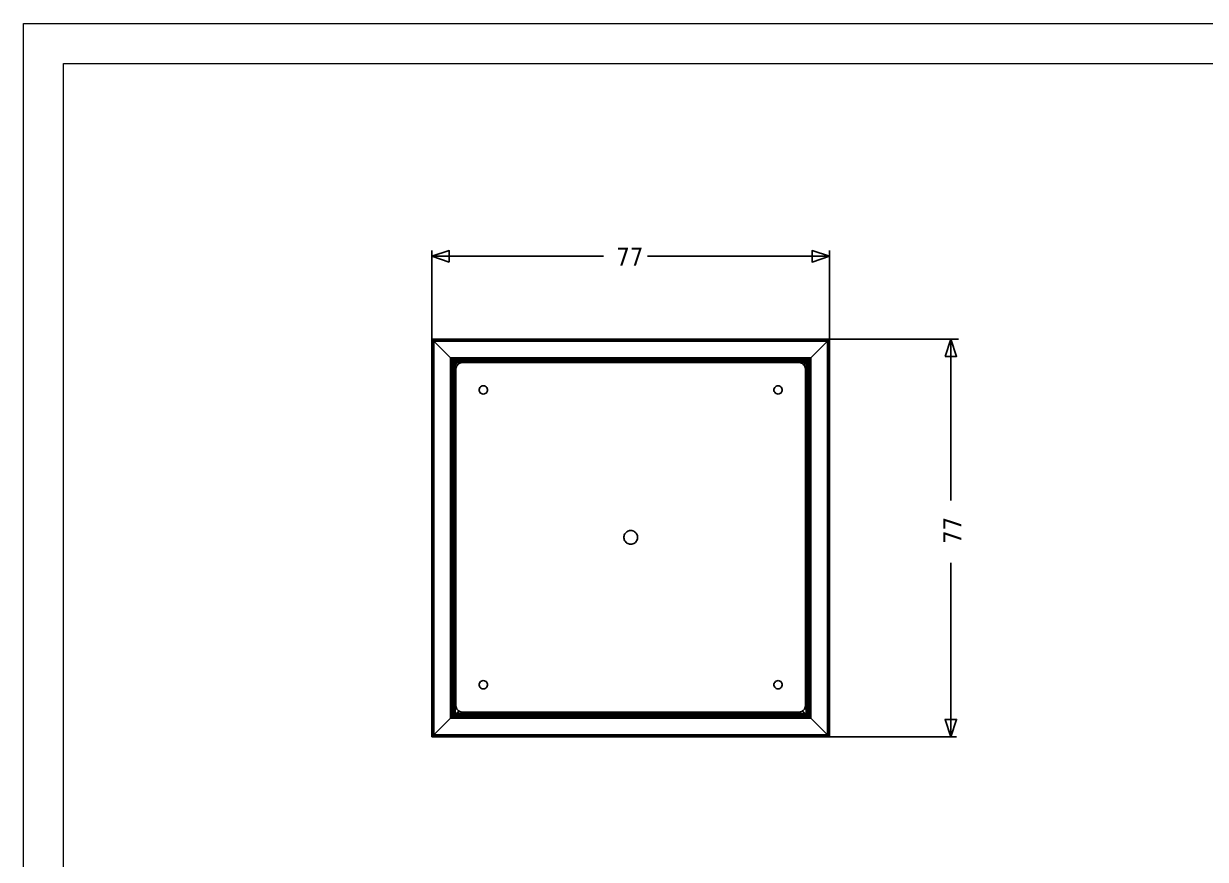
# Model space of a CAD drawing. Header units: inches. Extents: x 10 to 4608, y 10 to 3261.
# Drawn here: x 10 to 2309, y 1636 to 3261 of the extents above; entities that cross this region are included whole.
import ezdxf

# ---------------------------------------------------------------- set-up
doc = ezdxf.new("R2010")
doc.units = ezdxf.units.IN
doc.header["$MEASUREMENT"] = 0
doc.layers.add('tabelka', color=155, linetype='Continuous')
doc.styles.add('Tahoma', font='tahoma.ttf')

msp = doc.modelspace()

# ---------------------------------------------------------------- linework, layer by layer
for p, q in [((804.2, 2647.5), (804.2, 2819.5)), ((804.2, 2808.5), (1138.2, 2808.5)), ((1223.8, 2808.5), (1577.5, 2808.5)), ((1577.5, 2649.2), (1577.5, 2819.7)), ((1577.6, 2647.2), (804.2, 2647.2)), ((804.2, 2647.2), (804.2, 1873.9)), ((804.3, 2647.1), (804.2, 2647.2)), ((804.3, 1873.9), (804.3, 2647.1)), ((804.5, 2646.9), (804.3, 2647.1)), ((804.3, 2647.1), (1577.5, 2647.1)), ((804.5, 1874.1), (804.5, 2646.9)), ((804.9, 2646.5), (804.5, 2646.9)), ((804.5, 2646.9), (1577.3, 2646.9)), ((804.9, 1874.5), (804.9, 2646.5)), ((805.4, 2646), (804.9, 2646.5)), ((804.9, 2646.5), (1576.9, 2646.5)), ((805.4, 1875), (805.4, 2646)), ((806.1, 2645.4), (805.4, 2646)), ((805.4, 2646), (1576.4, 2646)), ((806.1, 1875.7), (806.1, 2645.4)), ((806.8, 2644.7), (806.1, 2645.4)), ((806.1, 2645.4), (1575.8, 2645.4)), ((806.8, 1876.4), (806.8, 2644.7)), ((807.5, 2643.9), (806.8, 2644.7)), ((806.8, 2644.7), (1575, 2644.7)), ((807.5, 1877.1), (807.5, 2643.9)), ((808.2, 2643.2), (807.5, 2643.9)), ((807.5, 2643.9), (1574.3, 2643.9)), ((1573.6, 2643.2), (1574.3, 2643.9)), ((1574.3, 2643.9), (1575, 2644.7)), ((1574.3, 2643.9), (1574.3, 1877.1)), ((1575, 2644.7), (1575.8, 2645.4)), ((1575, 2644.7), (1575, 1876.4)), ((1575.8, 2645.4), (1576.4, 2646)), ((1575.8, 2645.4), (1575.8, 1875.7)), ((1576.4, 2646), (1576.9, 2646.5)), ((1576.4, 2646), (1576.4, 1875)), ((1576.9, 2646.5), (1577.3, 2646.9)), ((1576.9, 2646.5), (1576.9, 1874.5)), ((1577.3, 2646.9), (1577.5, 2647.1)), ((1577.3, 2646.9), (1577.3, 1874.1)), ((1577.5, 2647.1), (1577.6, 2647.2)), ((1577.5, 2647.1), (1577.5, 1873.9)), ((1577.6, 2647.5), (1828.6, 2647.5)), ((1577.6, 2647.5), (1824.6, 2647.5)), ((1577.6, 1873.9), (1577.6, 2647.2)), ((1813.8, 2647.5), (1813.8, 2333.6)), ((808.2, 2643.2), (808.2, 1877.9)), ((840.2, 2611.2), (808.2, 2643.2)), ((1573.6, 2643.2), (808.2, 2643.2)), ((1541.6, 2611.2), (1573.6, 2643.2)), ((1573.6, 1877.9), (1573.6, 2643.2)), ((840.2, 2611.2), (840.2, 1909.9)), ((841, 2610.5), (840.2, 2611.2)), ((1541.6, 2611.2), (840.2, 2611.2)), ((841, 2610.5), (841, 1910.6)), ((841.7, 2609.7), (841, 2610.5)), ((1540.8, 2610.5), (841, 2610.5)), ((841.7, 1911.3), (841.7, 2609.7)), ((842.4, 2609), (841.7, 2609.7)), ((841.7, 2609.7), (1540.1, 2609.7)), ((842.4, 2609), (842.4, 1912.1)), ((843.1, 2608.4), (842.4, 2609)), ((1539.4, 2609), (842.4, 2609)), ((843.1, 1912.7), (843.1, 2608.4)), ((843.6, 2607.9), (843.1, 2608.4)), ((843.1, 2608.4), (1538.7, 2608.4)), ((843.6, 2607.9), (843.6, 1913.2)), ((844, 2607.5), (843.6, 2607.9)), ((1538.2, 2607.9), (843.6, 2607.9)), ((844, 2607.5), (844, 1913.6)), ((844.2, 2607.3), (844, 2607.5)), ((1537.9, 2607.5), (844, 2607.5)), ((844.2, 2607.3), (844.2, 1913.8)), ((844.2, 2607.2), (844.2, 2607.3)), ((1537.6, 2607.3), (844.2, 2607.3)), ((844.2, 2607.2), (844.2, 2601.9)), ((849.6, 2607.2), (844.2, 2607.2)), ((844.2, 2601.9), (844.6, 2603.9)), ((844.2, 1921.9), (844.2, 2601.9)), ((844.6, 2603.9), (845.8, 2605.6)), ((845.8, 2605.6), (847.5, 2606.8)), ((846.9, 2601.9), (847.1, 2602.9)), ((846.9, 2601.9), (847, 2601.7)), ((846.9, 2601.9), (846.9, 2601.7)), ((846.9, 2601.7), (847, 2601.7)), ((846.9, 2601.7), (846.9, 2601.5)), ((846.9, 2601.5), (847, 2601.5)), ((847, 2601.5), (846.9, 2601.5)), ((846.9, 2601.5), (846.9, 2601.5)), ((846.9, 2601.5), (846.9, 2601.3)), ((846.9, 2601.3), (846.9, 2601.2)), ((846.9, 2601.3), (847, 2601.3)), ((846.9, 2601.2), (846.9, 1921.9)), ((847, 2601.2), (846.9, 2601.2)), ((847, 2601.7), (847.1, 2601.6)), ((847, 2601.5), (847, 2601.7)), ((847, 2601.5), (847.1, 2601.5)), ((847.1, 2601.5), (847, 2601.5)), ((847, 2601.3), (847, 2601.5)), ((847, 2601.5), (847, 2601.5)), ((847, 2601.2), (847, 2601.3)), ((847, 2601.3), (847.1, 2601.3)), ((847, 1921.6), (847, 2601.2)), ((847.1, 2601.2), (847, 2601.2)), ((847.1, 2602.9), (847.7, 2603.8)), ((847.1, 2601.6), (847.4, 2601.5)), ((847.1, 2601.6), (847.1, 2601.5)), ((847.1, 2601.5), (847.4, 2601.5)), ((847.4, 2601.5), (847.1, 2601.5)), ((847.1, 2601.5), (847.1, 2601.3)), ((847.1, 2601.5), (847.1, 2601.5)), ((847.1, 2601.3), (847.1, 2601.2)), ((847.1, 2601.3), (847.4, 2601.3)), ((847.1, 2601.2), (847.1, 1920.8)), ((847.4, 2601.2), (847.1, 2601.2)), ((847.4, 2601.5), (847.7, 2601.4)), ((847.4, 2601.5), (847.4, 2601.3)), ((847.4, 2601.3), (847.7, 2601.3)), ((847.4, 2601.3), (847.4, 2601.2)), ((847.4, 2601.2), (847.4, 1920.5)), ((847.5, 2601.2), (847.4, 2601.2)), ((847.5, 2606.8), (849.6, 2607.2)), ((847.5, 1920.2), (847.5, 2601.2)), ((847.7, 2601.1), (847.5, 2601.2)), ((847.7, 2601.2), (847.5, 2601.2)), ((847.7, 2603.8), (848.6, 2604.3)), ((847.7, 2601.4), (848.1, 2601.3)), ((847.7, 2601.4), (847.7, 2601.3)), ((847.7, 2601.3), (848.1, 2601.3)), ((848.1, 2601.3), (847.7, 2601.2)), ((847.7, 2601.3), (847.7, 2601.2)), ((847.7, 2601.2), (847.7, 2601.1)), ((848.1, 2601.1), (847.7, 2601.1)), ((847.7, 2601.1), (847.7, 1920)), ((848.1, 2601.3), (848.6, 2601.2)), ((848.1, 2601.3), (848.1, 2601.1)), ((848.1, 2601.1), (848.1, 1919.7)), ((848.6, 2604.3), (849.6, 2604.5)), ((848.6, 2601.2), (849.1, 2601)), ((848.6, 2601.2), (848.6, 2601.1)), ((848.6, 2601.1), (849.1, 2601)), ((848.6, 2601.1), (848.6, 2601)), ((848.6, 2601), (849.1, 2601)), ((849.1, 2601), (848.6, 2601)), ((848.6, 2601), (848.6, 1919.4)), ((849.1, 2601), (849.6, 2600.9)), ((849.6, 2600.9), (849.1, 2601)), ((849.1, 2601), (849.1, 2601)), ((849.1, 2601), (849.1, 1919.3)), ((849.6, 2607.2), (1532.2, 2607.2)), ((849.6, 2604.5), (1532.2, 2604.5)), ((849.6, 2604.5), (849.7, 2604.5)), ((854.3, 2597.4), (849.6, 2601.6)), ((849.6, 2601.6), (849.6, 2600.9)), ((849.6, 2600.9), (849.6, 1919.2)), ((849.7, 2604.5), (1532.1, 2604.5)), ((849.7, 2604.5), (849.8, 2604.3)), ((1532, 2604.3), (849.8, 2604.3)), ((849.8, 2604.3), (849.9, 2604.1)), ((850.5, 2601.9), (849.8, 2601.9)), ((849.8, 2601.9), (854.5, 2597.6)), ((1531.9, 2604.1), (849.9, 2604.1)), ((849.9, 2604.1), (850, 2603.8)), ((850, 2603.8), (850.2, 2603.3)), ((1531.8, 2603.8), (850, 2603.8)), ((850.2, 2603.3), (850.3, 2602.9)), ((1531.7, 2603.3), (850.2, 2603.3)), ((850.3, 2602.9), (850.4, 2602.4)), ((1531.5, 2602.9), (850.3, 2602.9)), ((850.4, 2602.4), (850.5, 2601.9)), ((1531.4, 2602.4), (850.4, 2602.4)), ((850.5, 2601.9), (864.2, 2601.9)), ((855.5, 2598.6), (854.5, 2597.6)), ((857, 2599.7), (855.5, 2598.6)), ((858.7, 2600.7), (857, 2599.7)), ((860.5, 2601.3), (858.7, 2600.7)), ((862.3, 2601.7), (860.5, 2601.3)), ((864.2, 2601.9), (862.3, 2601.7)), ((1517.6, 2601.9), (864.2, 2601.9)), ((1519.5, 2601.7), (1517.6, 2601.9)), ((1517.6, 2601.9), (1531.3, 2601.9)), ((1521.3, 2601.3), (1519.5, 2601.7)), ((1523.1, 2600.7), (1521.3, 2601.3)), ((1524.8, 2599.7), (1523.1, 2600.7)), ((1526.3, 2598.6), (1524.8, 2599.7)), ((1527.3, 2597.6), (1526.3, 2598.6)), ((1527.3, 2597.6), (1532, 2601.9)), ((1532.2, 2601.6), (1527.6, 2597.4)), ((1531.4, 2602.4), (1531.3, 2601.9)), ((1532, 2601.9), (1531.3, 2601.9)), ((1531.5, 2602.9), (1531.4, 2602.4)), ((1531.7, 2603.3), (1531.5, 2602.9)), ((1531.8, 2603.8), (1531.7, 2603.3)), ((1531.9, 2604.1), (1531.8, 2603.8)), ((1532, 2604.3), (1531.9, 2604.1)), ((1532.1, 2604.5), (1532, 2604.3)), ((1532.2, 2604.5), (1532.1, 2604.5)), ((1532.2, 2607.2), (1534.3, 2606.8)), ((1537.6, 2607.2), (1532.2, 2607.2)), ((1532.2, 2604.5), (1533.3, 2604.3)), ((1532.2, 2600.9), (1532.2, 2601.6)), ((1532.2, 2600.9), (1532.8, 2601)), ((1532.2, 2600.9), (1532.2, 1919.2)), ((1532.8, 2601), (1533.3, 2601.2)), ((1532.8, 1919.3), (1532.8, 2601)), ((1533.3, 2604.3), (1534.1, 2603.8)), ((1533.3, 2601.2), (1533.7, 2601.3)), ((1533.3, 1919.4), (1533.3, 2601.2)), ((1533.7, 2601.3), (1534.1, 2601.4)), ((1533.7, 1919.7), (1533.7, 2601.3)), ((1534.1, 2603.8), (1534.7, 2602.9)), ((1534.1, 2601.4), (1534.5, 2601.5)), ((1534.1, 1920), (1534.1, 2601.4)), ((1534.3, 2606.8), (1536, 2605.6)), ((1534.5, 2601.5), (1534.7, 2601.6)), ((1534.5, 1920.5), (1534.5, 2601.5)), ((1534.7, 2602.9), (1534.9, 2601.9)), ((1534.7, 2601.6), (1534.9, 2601.7)), ((1534.7, 1920.8), (1534.7, 2601.6)), ((1534.9, 2601.9), (1534.9, 1921.9)), ((1534.9, 2601.7), (1534.9, 2601.9)), ((1534.9, 2601.7), (1534.9, 1921.6)), ((1536, 2605.6), (1537.2, 2603.9)), ((1537.2, 2603.9), (1537.6, 2601.9)), ((1537.6, 2607.3), (1537.9, 2607.5)), ((1537.6, 2607.2), (1537.6, 2607.3)), ((1537.6, 1913.8), (1537.6, 2607.3)), ((1537.6, 2601.9), (1537.6, 2607.2)), ((1537.6, 2601.9), (1537.6, 1921.9)), ((1537.9, 2607.5), (1538.2, 2607.9)), ((1537.9, 1913.6), (1537.9, 2607.5)), ((1538.2, 2607.9), (1538.7, 2608.4)), ((1538.2, 1913.2), (1538.2, 2607.9)), ((1538.7, 2608.4), (1539.4, 2609)), ((1538.7, 2608.4), (1538.7, 1912.7)), ((1539.4, 2609), (1540.1, 2609.7)), ((1539.4, 1912.1), (1539.4, 2609)), ((1540.1, 2609.7), (1540.8, 2610.5)), ((1540.1, 2609.7), (1540.1, 1911.3)), ((1540.8, 2610.5), (1541.6, 2611.2)), ((1540.8, 1910.6), (1540.8, 2610.5)), ((1541.6, 1909.9), (1541.6, 2611.2)), ((851, 2590.4), (850.9, 2588.5)), ((850.9, 2588.5), (850.9, 1935.2)), ((851.4, 2592.3), (851, 2590.4)), ((852.1, 2594.1), (851.4, 2592.3)), ((853, 2595.7), (852.1, 2594.1)), ((854.2, 2597.3), (853, 2595.7)), ((854.3, 2597.4), (854.2, 2597.3)), ((854.5, 2597.6), (854.3, 2597.4)), ((1527.6, 2597.4), (1527.3, 2597.6)), ((1527.7, 2597.3), (1527.6, 2597.4)), ((1528.8, 2595.7), (1527.7, 2597.3)), ((1529.7, 2594.1), (1528.8, 2595.7)), ((1530.4, 2592.3), (1529.7, 2594.1)), ((1530.8, 2590.4), (1530.4, 2592.3)), ((1530.9, 2588.5), (1530.8, 2590.4)), ((1530.9, 1935.2), (1530.9, 2588.5)), ((896.8, 2551.4), (897.7, 2553.1)), ((897.7, 2553.1), (898.9, 2554.5)), ((898.9, 2554.5), (900.5, 2555.6)), ((902.3, 2556.3), (900.5, 2555.6)), ((904.2, 2556.5), (902.3, 2556.3)), ((904.2, 2556.5), (906.2, 2556.3)), ((906.2, 2556.3), (908, 2555.6)), ((908, 2555.6), (909.5, 2554.5)), ((909.5, 2554.5), (910.8, 2553.1)), ((910.8, 2553.1), (911.7, 2551.4)), ((1470.1, 2551.4), (1471, 2553.1)), ((1472.3, 2554.5), (1471, 2553.1)), ((1473.9, 2555.6), (1472.3, 2554.5)), ((1475.7, 2556.3), (1473.9, 2555.6)), ((1477.6, 2556.5), (1475.7, 2556.3)), ((1477.6, 2556.5), (1479.5, 2556.3)), ((1479.5, 2556.3), (1481.3, 2555.6)), ((1481.3, 2555.6), (1482.9, 2554.5)), ((1482.9, 2554.5), (1484.2, 2553.1)), ((1484.2, 2553.1), (1485.1, 2551.4)), ((896.3, 2549.5), (896.8, 2551.4)), ((896.3, 2547.6), (896.3, 2549.5)), ((896.8, 2545.7), (896.3, 2547.6)), ((897.7, 2544), (896.8, 2545.7)), ((898.9, 2542.5), (897.7, 2544)), ((900.5, 2541.4), (898.9, 2542.5)), ((900.5, 2541.4), (902.3, 2540.8)), ((902.3, 2540.8), (904.2, 2540.5)), ((906.2, 2540.8), (904.2, 2540.5)), ((908, 2541.4), (906.2, 2540.8)), ((909.5, 2542.5), (908, 2541.4)), ((910.8, 2544), (909.5, 2542.5)), ((911.7, 2545.7), (910.8, 2544)), ((911.7, 2551.4), (912.2, 2549.5)), ((912.2, 2547.6), (911.7, 2545.7)), ((912.2, 2549.5), (912.2, 2547.6)), ((1469.6, 2549.5), (1470.1, 2551.4)), ((1469.6, 2547.6), (1469.6, 2549.5)), ((1470.1, 2545.7), (1469.6, 2547.6)), ((1471, 2544), (1470.1, 2545.7)), ((1471, 2544), (1472.3, 2542.5)), ((1473.9, 2541.4), (1472.3, 2542.5)), ((1475.7, 2540.8), (1473.9, 2541.4)), ((1475.7, 2540.8), (1477.6, 2540.5)), ((1479.5, 2540.8), (1477.6, 2540.5)), ((1481.3, 2541.4), (1479.5, 2540.8)), ((1482.9, 2542.5), (1481.3, 2541.4)), ((1484.2, 2544), (1482.9, 2542.5)), ((1485.1, 2545.7), (1484.2, 2544)), ((1485.1, 2551.4), (1485.5, 2549.5)), ((1485.5, 2547.6), (1485.1, 2545.7)), ((1485.5, 2549.5), (1485.5, 2547.6)), ((1177.9, 2264.8), (1177.6, 2262.9)), ((1177.6, 2260.9), (1177.6, 2262.9)), ((1177.9, 2258.9), (1177.6, 2260.9)), ((1178.5, 2266.7), (1177.9, 2264.8)), ((1177.9, 2258.9), (1178.5, 2257)), ((1178.5, 2266.7), (1179.4, 2268.5)), ((1178.5, 2257), (1179.4, 2255.2)), ((1179.4, 2268.5), (1180.5, 2270.2)), ((1179.4, 2255.2), (1180.5, 2253.6)), ((1180.5, 2270.2), (1181.8, 2271.6)), ((1181.8, 2252.1), (1180.5, 2253.6)), ((1181.8, 2271.6), (1183.4, 2272.9)), ((1183.4, 2272.9), (1185.1, 2273.9)), ((1187, 2274.6), (1185.1, 2273.9)), ((1188.9, 2275), (1187, 2274.6)), ((1190.9, 2275.2), (1188.9, 2275)), ((1190.9, 2275.2), (1192.9, 2275)), ((1192.9, 2275), (1194.8, 2274.6)), ((1194.8, 2274.6), (1196.7, 2273.9)), ((1196.7, 2273.9), (1198.4, 2272.9)), ((1198.4, 2272.9), (1200, 2271.6)), ((1200, 2271.6), (1201.3, 2270.2)), ((1201.3, 2253.6), (1200, 2252.1)), ((1201.3, 2270.2), (1202.5, 2268.5)), ((1202.5, 2255.2), (1201.3, 2253.6)), ((1202.5, 2268.5), (1203.3, 2266.7)), ((1203.3, 2257), (1202.5, 2255.2)), ((1203.3, 2266.7), (1203.9, 2264.8)), ((1203.9, 2258.9), (1203.3, 2257)), ((1203.9, 2264.8), (1204.2, 2262.9)), ((1204.2, 2260.9), (1203.9, 2258.9)), ((1204.2, 2262.9), (1204.2, 2260.9)), ((1183.4, 2250.8), (1181.8, 2252.1)), ((1185.1, 2249.9), (1183.4, 2250.8)), ((1187, 2249.1), (1185.1, 2249.9)), ((1188.9, 2248.7), (1187, 2249.1)), ((1188.9, 2248.7), (1190.9, 2248.5)), ((1192.9, 2248.7), (1190.9, 2248.5)), ((1194.8, 2249.1), (1192.9, 2248.7)), ((1196.7, 2249.9), (1194.8, 2249.1)), ((1198.4, 2250.8), (1196.7, 2249.9)), ((1200, 2252.1), (1198.4, 2250.8)), ((1813.8, 2212.1), (1813.8, 1874.1)), ((896.3, 1976.2), (896.8, 1978)), ((896.8, 1978), (897.7, 1979.7)), ((897.7, 1979.7), (898.9, 1981.2)), ((898.9, 1981.2), (900.5, 1982.3)), ((900.5, 1982.3), (902.3, 1983)), ((902.3, 1983), (904.2, 1983.2)), ((906.2, 1983), (904.2, 1983.2)), ((906.2, 1983), (908, 1982.3)), ((908, 1982.3), (909.5, 1981.2)), ((910.8, 1979.7), (909.5, 1981.2)), ((910.8, 1979.7), (911.7, 1978)), ((911.7, 1978), (912.2, 1976.2)), ((1469.6, 1976.2), (1470.1, 1978)), ((1470.1, 1978), (1471, 1979.7)), ((1471, 1979.7), (1472.3, 1981.2)), ((1472.3, 1981.2), (1473.9, 1982.3)), ((1473.9, 1982.3), (1475.7, 1983)), ((1475.7, 1983), (1477.6, 1983.2)), ((1479.5, 1983), (1477.6, 1983.2)), ((1481.3, 1982.3), (1479.5, 1983)), ((1481.3, 1982.3), (1482.9, 1981.2)), ((1482.9, 1981.2), (1484.2, 1979.7)), ((1484.2, 1979.7), (1485.1, 1978)), ((1485.1, 1978), (1485.5, 1976.2)), ((896.3, 1974.2), (896.3, 1976.2)), ((896.8, 1972.4), (896.3, 1974.2)), ((897.7, 1970.7), (896.8, 1972.4)), ((898.9, 1969.2), (897.7, 1970.7)), ((900.5, 1968.1), (898.9, 1969.2)), ((902.3, 1967.4), (900.5, 1968.1)), ((904.2, 1967.2), (902.3, 1967.4)), ((904.2, 1967.2), (906.2, 1967.4)), ((906.2, 1967.4), (908, 1968.1)), ((908, 1968.1), (909.5, 1969.2)), ((909.5, 1969.2), (910.8, 1970.7)), ((911.7, 1972.4), (910.8, 1970.7)), ((912.2, 1974.2), (911.7, 1972.4)), ((912.2, 1976.2), (912.2, 1974.2)), ((1469.6, 1974.2), (1469.6, 1976.2)), ((1470.1, 1972.4), (1469.6, 1974.2)), ((1471, 1970.7), (1470.1, 1972.4)), ((1472.3, 1969.2), (1471, 1970.7)), ((1473.9, 1968.1), (1472.3, 1969.2)), ((1475.7, 1967.4), (1473.9, 1968.1)), ((1477.6, 1967.2), (1475.7, 1967.4)), ((1477.6, 1967.2), (1479.5, 1967.4)), ((1479.5, 1967.4), (1481.3, 1968.1)), ((1482.9, 1969.2), (1481.3, 1968.1)), ((1484.2, 1970.7), (1482.9, 1969.2)), ((1485.1, 1972.4), (1484.2, 1970.7)), ((1485.5, 1974.2), (1485.1, 1972.4)), ((1485.5, 1976.2), (1485.5, 1974.2)), ((850.9, 1935.2), (851, 1933.3)), ((851, 1933.3), (851.4, 1931.4)), ((851.4, 1931.4), (852.1, 1929.7)), ((1529.7, 1929.7), (1530.4, 1931.4)), ((1530.4, 1931.4), (1530.8, 1933.3)), ((1530.8, 1933.3), (1530.9, 1935.2)), ((840.2, 1909.9), (808.2, 1877.9)), ((841, 1910.6), (840.2, 1909.9)), ((840.2, 1909.9), (1541.6, 1909.9)), ((841.7, 1911.3), (841, 1910.6)), ((841, 1910.6), (1540.8, 1910.6)), ((842.4, 1912.1), (841.7, 1911.3)), ((1540.1, 1911.3), (841.7, 1911.3)), ((843.1, 1912.7), (842.4, 1912.1)), ((842.4, 1912.1), (1539.4, 1912.1)), ((843.6, 1913.2), (843.1, 1912.7)), ((1538.7, 1912.7), (843.1, 1912.7)), ((844, 1913.6), (843.6, 1913.2)), ((843.6, 1913.2), (1538.2, 1913.2)), ((844.2, 1913.8), (844, 1913.6)), ((844, 1913.6), (1537.9, 1913.6)), ((844.2, 1921.9), (844.3, 1921.4)), ((844.2, 1921.9), (844.2, 1913.9)), ((844.2, 1913.9), (844.2, 1913.8)), ((844.2, 1913.9), (849.6, 1913.9)), ((844.2, 1913.8), (1537.6, 1913.8)), ((844.3, 1921.4), (844.3, 1921.3)), ((844.3, 1921.3), (844.4, 1921.2)), ((844.4, 1921.2), (844.6, 1919.8)), ((844.6, 1919.8), (845.8, 1918.1)), ((845.8, 1918.1), (847.5, 1916.9)), ((847, 1921.6), (846.9, 1921.9)), ((847.1, 1920.8), (847, 1921.6)), ((847.4, 1920.5), (847.1, 1920.8)), ((847.5, 1920.2), (847.4, 1920.5)), ((847.7, 1920), (847.5, 1920.2)), ((847.5, 1916.9), (849.6, 1916.5)), ((848.1, 1919.7), (847.7, 1920)), ((848.6, 1919.4), (848.1, 1919.7)), ((849.1, 1919.3), (848.6, 1919.4)), ((849.6, 1919.2), (849.1, 1919.3)), ((851.6, 1919.2), (849.6, 1919.2)), ((849.6, 1916.5), (861.5, 1916.5)), ((849.6, 1913.9), (849.6, 1916.5)), ((1532.2, 1913.9), (849.6, 1913.9)), ((851.6, 1919.2), (856.6, 1924.3)), ((852.2, 1919.2), (851.6, 1919.2)), ((852.1, 1929.7), (853, 1928)), ((857, 1924), (852.2, 1919.2)), ((861.5, 1919.2), (852.2, 1919.2)), ((853, 1928), (854.2, 1926.5)), ((854.2, 1926.5), (855.5, 1925.1)), ((855.5, 1925.1), (856.6, 1924.3)), ((856.6, 1924.3), (857, 1924)), ((857, 1924), (858.7, 1923.1)), ((858.7, 1923.1), (860.5, 1922.4)), ((860.5, 1922.4), (862.3, 1922)), ((861.5, 1916.5), (861.5, 1919.2)), ((861.5, 1919.2), (863.2, 1919.2)), ((863.2, 1916.5), (861.5, 1916.5)), ((862.3, 1922), (864.2, 1921.9)), ((863.2, 1919.2), (864.8, 1919.2)), ((863.2, 1916.5), (863.2, 1919.2)), ((864.8, 1916.5), (863.2, 1916.5)), ((864.2, 1921.9), (1517.6, 1921.9)), ((864.8, 1919.2), (866.2, 1919.2)), ((864.8, 1916.5), (864.8, 1919.2)), ((866.2, 1916.5), (864.8, 1916.5)), ((866.2, 1919.2), (875.6, 1919.2)), ((866.2, 1919.2), (866.2, 1916.5)), ((875.6, 1916.5), (866.2, 1916.5)), ((875.6, 1919.2), (876.7, 1919.2)), ((875.6, 1916.5), (875.6, 1919.2)), ((876.7, 1916.5), (875.6, 1916.5)), ((876.7, 1919.2), (877.3, 1919.2)), ((876.7, 1919.2), (876.7, 1916.5)), ((877.3, 1916.5), (876.7, 1916.5)), ((877.3, 1919.2), (877.6, 1919.2)), ((877.3, 1919.2), (877.3, 1918.7)), ((877.6, 1918.7), (877.3, 1918.7)), ((877.3, 1918.7), (877.3, 1918.2)), ((877.6, 1918.2), (877.3, 1918.2)), ((877.3, 1918.2), (877.3, 1917.7)), ((877.6, 1917.7), (877.3, 1917.7)), ((877.3, 1917.7), (877.3, 1917.3)), ((877.6, 1917.3), (877.3, 1917.3)), ((877.3, 1917.3), (877.3, 1917.2)), ((877.3, 1917.2), (877.6, 1917.2)), ((877.3, 1917.2), (877.3, 1917)), ((877.6, 1917), (877.3, 1917)), ((877.3, 1917), (877.3, 1916.7)), ((877.3, 1916.7), (877.6, 1916.7)), ((877.3, 1916.7), (877.3, 1916.6)), ((877.6, 1916.6), (877.3, 1916.6)), ((877.3, 1916.6), (877.3, 1916.5)), ((877.6, 1916.5), (877.3, 1916.5)), ((877.6, 1919.2), (1504.2, 1919.2)), ((877.6, 1919.2), (877.6, 1918.7)), ((1504.2, 1918.7), (877.6, 1918.7)), ((877.6, 1918.7), (877.6, 1918.2)), ((1504.2, 1918.2), (877.6, 1918.2)), ((877.6, 1918.2), (877.6, 1917.7)), ((1504.2, 1917.7), (877.6, 1917.7)), ((877.6, 1917.7), (877.6, 1917.3)), ((1504.2, 1917.3), (877.6, 1917.3)), ((877.6, 1917.3), (877.6, 1917.2)), ((877.6, 1917.2), (1504.2, 1917.2)), ((877.6, 1917.2), (877.6, 1917)), ((1504.2, 1917), (877.6, 1917)), ((877.6, 1917), (877.6, 1916.7)), ((877.6, 1916.7), (877.6, 1916.6)), ((877.6, 1916.7), (1504.2, 1916.7)), ((1504.2, 1916.6), (877.6, 1916.6)), ((877.6, 1916.6), (877.6, 1916.5)), ((1504.2, 1916.5), (877.6, 1916.5)), ((1504.2, 1919.2), (1504.5, 1919.2)), ((1504.2, 1918.7), (1504.2, 1919.2)), ((1504.5, 1918.7), (1504.2, 1918.7)), ((1504.2, 1918.2), (1504.2, 1918.7)), ((1504.5, 1918.2), (1504.2, 1918.2)), ((1504.2, 1917.7), (1504.2, 1918.2)), ((1504.5, 1917.7), (1504.2, 1917.7)), ((1504.2, 1917.3), (1504.2, 1917.7)), ((1504.5, 1917.3), (1504.2, 1917.3)), ((1504.2, 1917.2), (1504.2, 1917.3)), ((1504.2, 1917.2), (1504.5, 1917.2)), ((1504.2, 1917), (1504.2, 1917.2)), ((1504.5, 1917), (1504.2, 1917)), ((1504.2, 1916.7), (1504.2, 1917)), ((1504.2, 1916.6), (1504.2, 1916.7)), ((1504.2, 1916.7), (1504.5, 1916.7)), ((1504.2, 1916.5), (1504.2, 1916.6)), ((1504.5, 1916.6), (1504.2, 1916.6)), ((1504.5, 1916.5), (1504.2, 1916.5)), ((1504.5, 1919.2), (1505.1, 1919.2)), ((1504.5, 1918.7), (1504.5, 1919.2)), ((1505.1, 1918.7), (1504.5, 1918.7)), ((1504.5, 1918.2), (1504.5, 1918.7)), ((1505.1, 1918.2), (1504.5, 1918.2)), ((1504.5, 1917.7), (1504.5, 1918.2)), ((1505.1, 1917.7), (1504.5, 1917.7)), ((1504.5, 1917.3), (1504.5, 1917.7)), ((1505.1, 1917.3), (1504.5, 1917.3)), ((1504.5, 1917.2), (1504.5, 1917.3)), ((1504.5, 1917.2), (1505.1, 1917.2)), ((1504.5, 1917), (1504.5, 1917.2)), ((1505.1, 1917), (1504.5, 1917)), ((1504.5, 1916.7), (1504.5, 1917)), ((1504.5, 1916.7), (1505.1, 1916.7)), ((1504.5, 1916.6), (1504.5, 1916.7)), ((1504.5, 1916.5), (1504.5, 1916.6)), ((1505.1, 1916.6), (1504.5, 1916.6)), ((1505.1, 1916.5), (1504.5, 1916.5)), ((1505.1, 1919.2), (1506.2, 1919.2)), ((1505.1, 1918.7), (1505.1, 1919.2)), ((1505.1, 1918.2), (1505.1, 1918.7)), ((1505.1, 1917.7), (1505.1, 1918.2)), ((1505.1, 1917.3), (1505.1, 1917.7)), ((1505.1, 1917.2), (1505.1, 1917.3)), ((1505.1, 1917), (1505.1, 1917.2)), ((1505.1, 1916.7), (1505.1, 1917)), ((1505.1, 1916.6), (1505.1, 1916.7)), ((1505.1, 1916.5), (1505.1, 1916.6)), ((1506.2, 1916.5), (1505.1, 1916.5)), ((1506.2, 1919.2), (1506.2, 1916.5)), ((1506.2, 1919.2), (1515.6, 1919.2)), ((1515.6, 1916.5), (1506.2, 1916.5)), ((1515.6, 1916.5), (1515.6, 1919.2)), ((1517, 1919.2), (1515.6, 1919.2)), ((1517, 1916.5), (1515.6, 1916.5)), ((1517, 1919.2), (1517, 1916.5)), ((1517, 1919.2), (1518.6, 1919.2)), ((1518.6, 1916.5), (1517, 1916.5)), ((1517.6, 1921.9), (1519.5, 1922)), ((1518.6, 1919.2), (1518.6, 1916.5)), ((1520.3, 1919.2), (1518.6, 1919.2)), ((1520.3, 1916.5), (1518.6, 1916.5)), ((1519.5, 1922), (1521.3, 1922.4)), ((1520.3, 1919.2), (1520.3, 1916.5)), ((1520.3, 1919.2), (1529.6, 1919.2)), ((1520.3, 1916.5), (1532.2, 1916.5)), ((1521.3, 1922.4), (1523.1, 1923.1)), ((1523.1, 1923.1), (1524.8, 1924)), ((1524.8, 1924), (1525.2, 1924.3)), ((1529.6, 1919.2), (1524.8, 1924)), ((1525.2, 1924.3), (1526.3, 1925.1)), ((1525.2, 1924.3), (1530.2, 1919.2)), ((1526.3, 1925.1), (1527.7, 1926.5)), ((1527.7, 1926.5), (1528.8, 1928)), ((1528.8, 1928), (1529.7, 1929.7)), ((1530.2, 1919.2), (1529.6, 1919.2)), ((1532.2, 1919.2), (1530.2, 1919.2)), ((1532.8, 1919.3), (1532.2, 1919.2)), ((1532.2, 1916.5), (1534.3, 1916.9)), ((1532.2, 1913.9), (1532.2, 1916.5)), ((1532.2, 1913.9), (1537.6, 1913.9)), ((1533.3, 1919.4), (1532.8, 1919.3)), ((1533.7, 1919.7), (1533.3, 1919.4)), ((1534.1, 1920), (1533.7, 1919.7)), ((1534.5, 1920.5), (1534.1, 1920)), ((1534.3, 1916.9), (1536, 1918.1)), ((1534.7, 1920.8), (1534.5, 1920.5)), ((1534.9, 1921.6), (1534.7, 1920.8)), ((1534.9, 1921.9), (1534.9, 1921.6)), ((1536, 1918.1), (1537.2, 1919.8)), ((1537.2, 1919.8), (1537.5, 1921.2)), ((1537.5, 1921.3), (1537.6, 1921.9)), ((1537.5, 1921.2), (1537.5, 1921.3)), ((1537.6, 1913.9), (1537.6, 1921.9)), ((1537.6, 1913.8), (1537.6, 1913.9)), ((1537.9, 1913.6), (1537.6, 1913.8)), ((1538.2, 1913.2), (1537.9, 1913.6)), ((1538.7, 1912.7), (1538.2, 1913.2)), ((1539.4, 1912.1), (1538.7, 1912.7)), ((1540.1, 1911.3), (1539.4, 1912.1)), ((1540.8, 1910.6), (1540.1, 1911.3)), ((1541.6, 1909.9), (1540.8, 1910.6)), ((1573.6, 1877.9), (1541.6, 1909.9)), ((804.2, 1873.9), (1577.6, 1873.9)), ((804.3, 1873.9), (804.2, 1873.9)), ((804.5, 1874.1), (804.3, 1873.9)), ((1577.5, 1873.9), (804.3, 1873.9)), ((804.9, 1874.5), (804.5, 1874.1)), ((1577.3, 1874.1), (804.5, 1874.1)), ((805.4, 1875), (804.9, 1874.5)), ((1576.9, 1874.5), (804.9, 1874.5)), ((806.1, 1875.7), (805.4, 1875)), ((1576.4, 1875), (805.4, 1875)), ((806.8, 1876.4), (806.1, 1875.7)), ((1575.8, 1875.7), (806.1, 1875.7)), ((807.5, 1877.1), (806.8, 1876.4)), ((1575, 1876.4), (806.8, 1876.4)), ((808.2, 1877.9), (807.5, 1877.1)), ((1574.3, 1877.1), (807.5, 1877.1)), ((808.2, 1877.9), (1573.6, 1877.9)), ((1573.1, 1874.1), (1825, 1874.1)), ((1574.3, 1877.1), (1573.6, 1877.9)), ((1575, 1876.4), (1574.3, 1877.1)), ((1575.8, 1875.7), (1575, 1876.4)), ((1576.4, 1875), (1575.8, 1875.7)), ((1576.9, 1874.5), (1576.4, 1875)), ((1577.3, 1874.1), (1576.9, 1874.5)), ((1577.5, 1873.9), (1577.3, 1874.1)), ((1577.6, 1873.9), (1577.5, 1873.9))]:
    msp.add_line(p, q)
at = {"layer": 'tabelka', "lineweight": 5}
for points in [[(10, 3261), (4607.6, 3261), (4607.6, 10.2), (10, 10.2)], [(87.4, 3183.6), (4530.2, 3183.6), (4530.2, 87.6), (87.4, 87.6)]]:
    msp.add_lwpolyline(points, close=True, dxfattribs=at)

# ---------------------------------------------------------------- texts
at = {"insert": (1163, 2790.5), "char_height": 35.01, "attachment_point": 7, "style": 'Tahoma'}
msp.add_mtext('77', dxfattribs=at)
at = {"insert": (1833.9, 2249.2), "char_height": 35.01, "attachment_point": 7, "rotation": 90, "style": 'Tahoma'}
msp.add_mtext('77', dxfattribs=at)

# ---------------------------------------------------------------- meshes
mesh = msp.add_polyface()
corners = [(837.9, 2797), (804.2, 2808.5), (837.9, 2819.5)]
mesh.append_faces([[corners[k] for k in face] for face in [(0, 1, 2)]])
mesh = msp.add_polyface()
corners = [(1577.5, 2808.5), (1543.8, 2797.2), (1543.8, 2819.7)]
mesh.append_faces([[corners[k] for k in face] for face in [(0, 1, 2)]])
mesh = msp.add_polyface()
corners = [(1802.5, 2613.7), (1813.8, 2647.5), (1825, 2613.7)]
mesh.append_faces([[corners[k] for k in face] for face in [(0, 1, 2)]])
mesh = msp.add_polyface()
corners = [(1813.8, 1874.1), (1802.5, 1907.9), (1825, 1907.9)]
mesh.append_faces([[corners[k] for k in face] for face in [(0, 1, 2)]])

doc.saveas('drawing.dxf')
